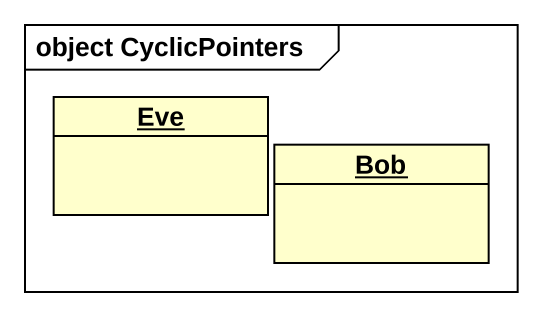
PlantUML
@startuml
mainframe object CyclicPointers
hide circle
hide empty members
object Eve
object Bob
@enduml
